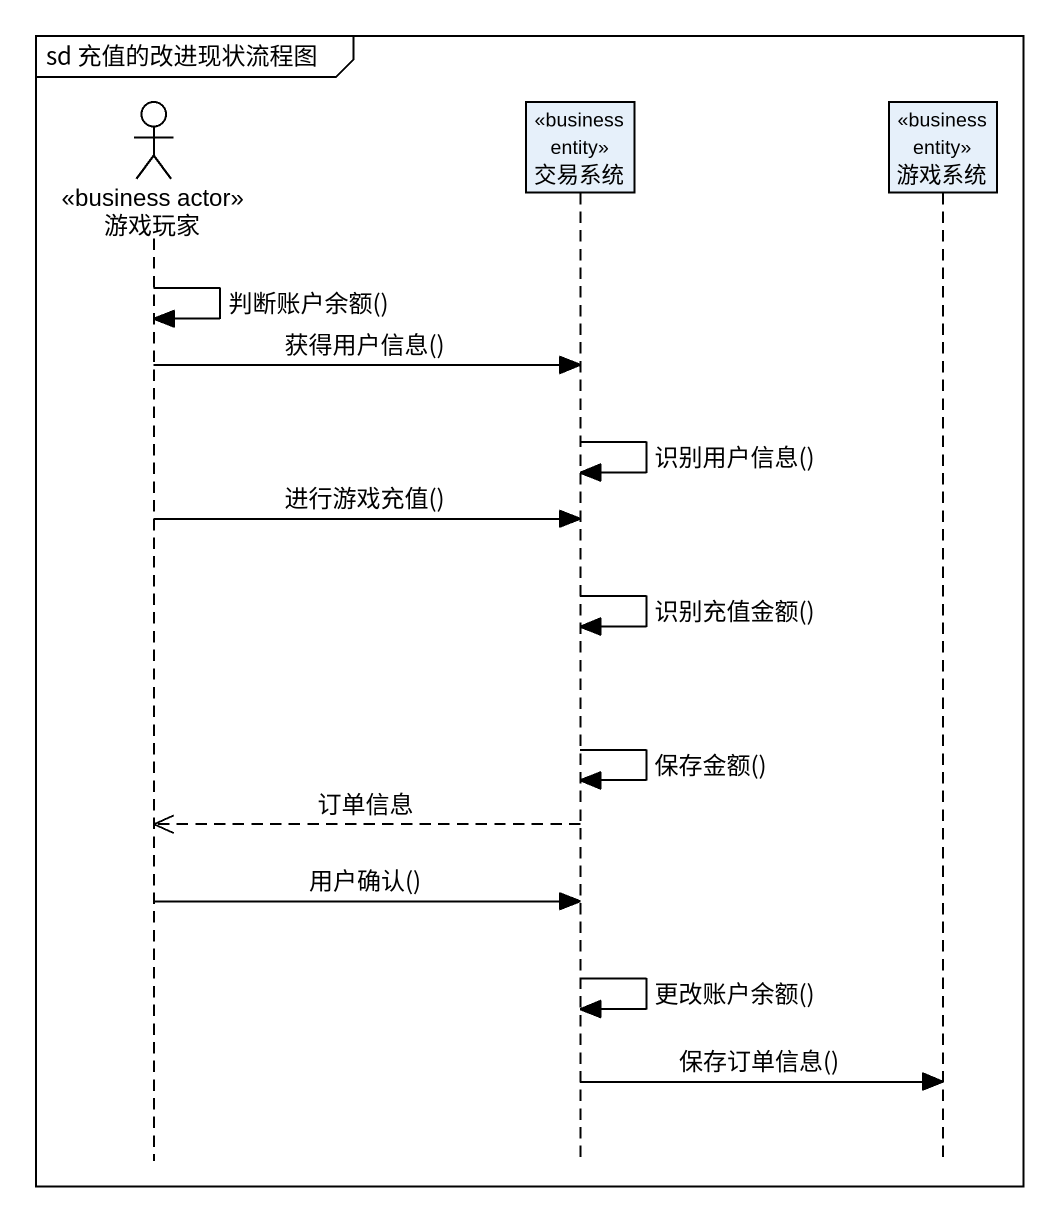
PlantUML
@startuml
mainframe sd 充值的改进现状流程图
hide footbox
actor 游戏玩家 <<business actor>>
participant 交易系统 <<business entity>>
participant 游戏系统 <<business entity>>

游戏玩家 -> 游戏玩家 : 判断账户余额()
游戏玩家 -> 交易系统 : 获得用户信息()
交易系统 -> 交易系统 : 识别用户信息()
游戏玩家 -> 交易系统 : 进行游戏充值()
交易系统 -> 交易系统 : 识别充值金额()
交易系统 -> 交易系统 : 保存金额()
交易系统 -->> 游戏玩家 : 订单信息
游戏玩家 -> 交易系统 : 用户确认()
交易系统 -> 交易系统 : 更改账户余额()
交易系统 -> 游戏系统 : 保存订单信息()
@enduml
